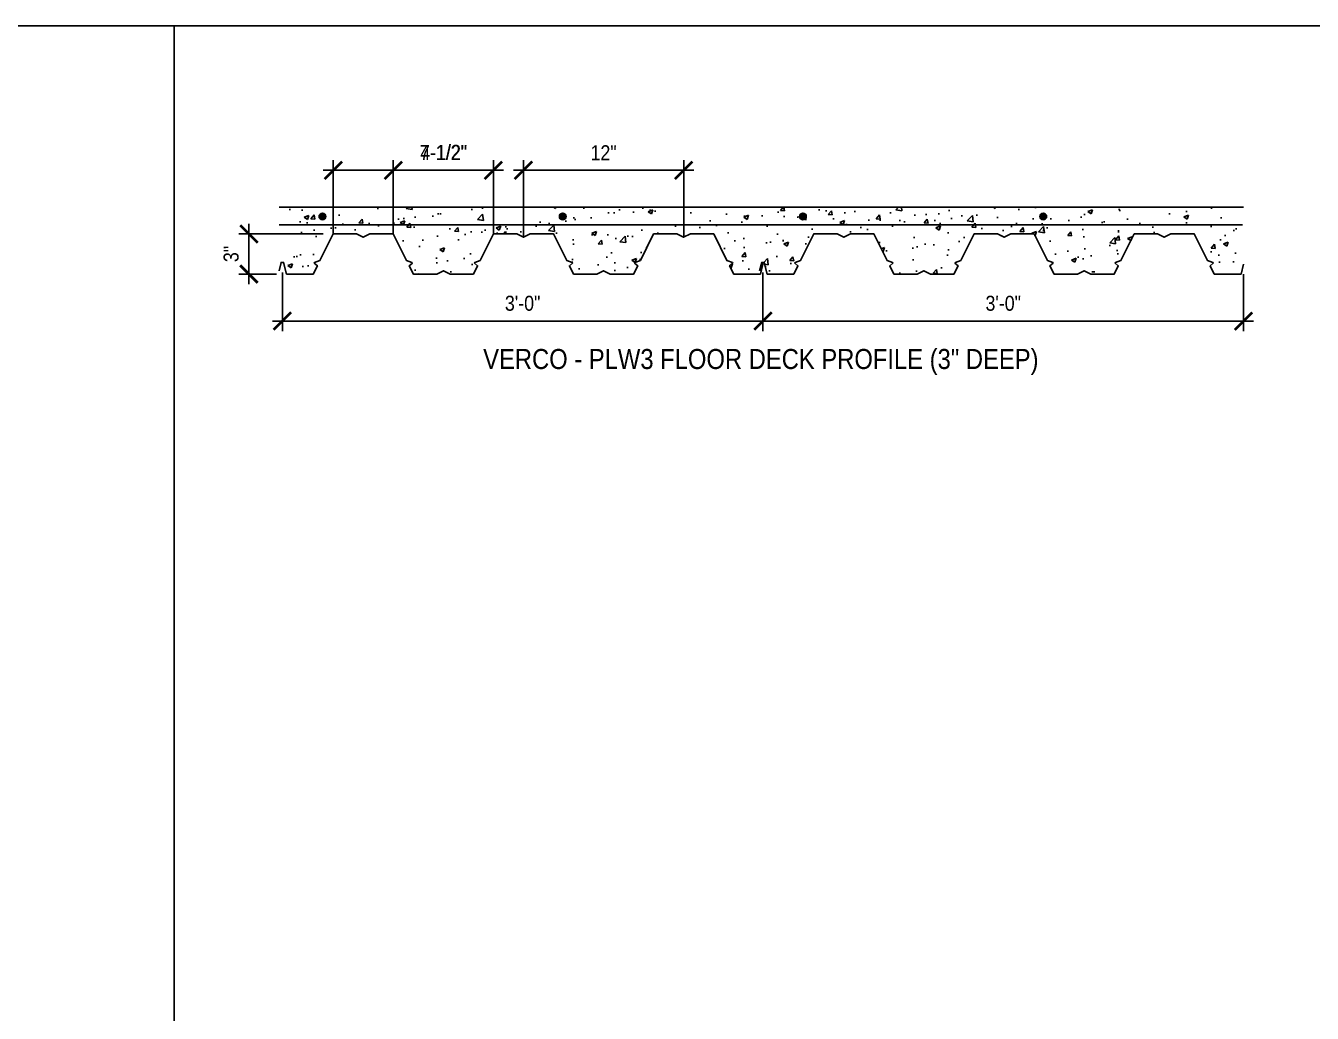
# Model space of a CAD drawing. Header units: inches. Extents: x -2661 to 42767, y -1222 to 9099.
# Drawn here: x 579.8 to 676.2, y 2013.6 to 2087.5 of the extents above; entities that cross this region are included whole.
import ezdxf
from ezdxf import colors
from ezdxf.entities.mleader import LeaderData, LeaderLine
from ezdxf.math import Vec2, Vec3

# ---------------------------------------------------------------- set-up
doc = ezdxf.new("R2010")
doc.units = ezdxf.units.IN
doc.header["$LTSCALE"] = 12
doc.header["$MEASUREMENT"] = 0
doc.header["$PDMODE"] = 3
doc.layers.get('0').update_dxf_attribs({"linetype": 'CONTINUOUS'})
doc.layers.get('DefPoints').update_dxf_attribs({"color": 251, "linetype": 'CONTINUOUS'})
doc.layers.add('DESIGNER COMMENTS', color=221, linetype='CONTINUOUS', plot=False)
doc.layers.add('S-ANNO-GRID-NONPLOT', color=251, linetype='CONTINUOUS', plot=False)
for name, color, linetype in [('S-ANNO-NOTE', 4, 'CONTINUOUS'), ('S-CONC', 4, 'CONTINUOUS'), ('S-REBAR', 7, 'CONTINUOUS'), ('S-STEEL', 4, 'CONTINUOUS')]:
    doc.layers.add(name, color=color, linetype=linetype)
doc.layers.add('S-HATCH2', color=2, linetype='CONTINUOUS', transparency=0.5)
doc.styles.add('Arial', font='arial.ttf', dxfattribs={"width": 0.85})
doc.dimstyles.new('DIM-12_Se', dxfattribs={"dimscale": 12, "dimtxt": 0.09375, "dimasz": 0.109375, "dimexe": 0.0625, "dimexo": 0.0625, "dimgap": 0.0625, "dimtad": 1, "dimdec": 4, "dimzin": 11, "dimdsep": 46, "dimlunit": 4, "dimtxsty": 'Arial', "dimblk": 'ARCHTICK', "dimcen": 0.125, "dimdle": 0.0625, "dimclrd": 256, "dimclre": 256, "dimclrt": 4, "dimadec": 0, "dimazin": 0, "dimtfac": 0.75, "dimtdec": 4, "dimtmove": 0, "dimatfit": 3, "dimfxl": 1, "dimfrac": 1, "dimtolj": 1, "dimtzin": 0, "dimarcsym": 0})

# ---------------------------------------------------------------- blocks, each defined once
blk = doc.blocks.new('Se_24x36_STARTERS_GRID')
for p, q in [((-372.836, 276), (-279.627, 276)), ((-279.627, -92), (-279.627, 276)), ((-279.627, 276), (-186.418, 276))]:
    blk.add_line(p, q)
blk = doc.blocks.new('_ARCHTICK')
at = {"color": 0, "linetype": 'ByBlock', "const_width": 0.15}
blk.add_lwpolyline([(-0.5, -0.5), (0.5, 0.5)], dxfattribs=at)
blk = doc.blocks.new('*D1851')
at = {"layer": 'DefPoints', "color": 0, "transparency": 16777216}
for p in [(596.535, 2071.948), (602.855, 2071.948), (599.355, 2068.948)]:
    blk.add_point(p, dxfattribs=at)
at = {"layer": 'DESIGNER COMMENTS', "lineweight": -2, "transparency": 16777216}
for p, q in [((596.535, 2068.198), (596.535, 2072.698)), ((602.105, 2071.948), (595.785, 2071.948)), ((598.605, 2068.948), (595.785, 2068.948))]:
    blk.add_line(p, q, dxfattribs=at)
at = {"layer": 'DESIGNER COMMENTS', "lineweight": -2, "transparency": 16777216, "xscale": 1.3125, "yscale": 1.3125, "zscale": 1.3125}
for p, rotation in [((596.535, 2071.948), 90), ((596.535, 2068.948), 270)]:
    blk.add_blockref('_ARCHTICK', p, dxfattribs=dict(at, rotation=rotation))
at = {"layer": 'DESIGNER COMMENTS', "color": 4, "transparency": 16777216, "insert": (595.21, 2070.448), "char_height": 1.125, "attachment_point": 5, "rotation": 90, "style": 'Arial'}
blk.add_mtext('\\A1;3"', dxfattribs=at)
blk = doc.blocks.new('*D1852')
at = {"layer": 'DefPoints', "color": 0, "transparency": 16777216}
for p in [(607.355, 2076.718), (602.855, 2071.198), (607.355, 2071.198)]:
    blk.add_point(p, dxfattribs=at)
at = {"layer": 'DESIGNER COMMENTS', "lineweight": -2, "transparency": 16777216}
for p, q in [((602.855, 2071.948), (602.855, 2077.468)), ((607.355, 2071.948), (607.355, 2077.468)), ((602.105, 2076.718), (607.355, 2076.718)), ((607.355, 2076.718), (613.607, 2076.718))]:
    blk.add_line(p, q, dxfattribs=at)
at = {"layer": 'DESIGNER COMMENTS', "lineweight": -2, "transparency": 16777216, "xscale": 1.3125, "yscale": 1.3125, "zscale": 1.3125, "rotation": 180}
blk.add_blockref('_ARCHTICK', (602.855, 2076.718), dxfattribs=at)
at = {"layer": 'DESIGNER COMMENTS', "lineweight": -2, "transparency": 16777216, "xscale": 1.3125, "yscale": 1.3125, "zscale": 1.3125}
blk.add_blockref('_ARCHTICK', (607.355, 2076.718), dxfattribs=at)
at = {"layer": 'DESIGNER COMMENTS', "color": 4, "transparency": 16777216, "insert": (611.137, 2078.05), "char_height": 1.125, "attachment_point": 5, "style": 'Arial'}
blk.add_mtext('\\A1;4-1/2"', dxfattribs=at)
blk = doc.blocks.new('*D1853')
at = {"layer": 'DefPoints', "color": 0, "transparency": 16777216}
for p in [(614.855, 2076.718), (607.355, 2071.198), (614.855, 2071.198)]:
    blk.add_point(p, dxfattribs=at)
at = {"layer": 'DESIGNER COMMENTS', "lineweight": -2, "transparency": 16777216}
for p, q in [((607.355, 2071.948), (607.355, 2077.468)), ((614.855, 2071.948), (614.855, 2077.468)), ((606.605, 2076.718), (615.605, 2076.718))]:
    blk.add_line(p, q, dxfattribs=at)
at = {"layer": 'DESIGNER COMMENTS', "lineweight": -2, "transparency": 16777216, "xscale": 1.3125, "yscale": 1.3125, "zscale": 1.3125, "rotation": 180}
blk.add_blockref('_ARCHTICK', (607.355, 2076.718), dxfattribs=at)
at = {"layer": 'DESIGNER COMMENTS', "lineweight": -2, "transparency": 16777216, "xscale": 1.3125, "yscale": 1.3125, "zscale": 1.3125}
blk.add_blockref('_ARCHTICK', (614.855, 2076.718), dxfattribs=at)
at = {"layer": 'DESIGNER COMMENTS', "color": 4, "transparency": 16777216, "insert": (611.105, 2078.05), "char_height": 1.125, "attachment_point": 5, "style": 'Arial'}
blk.add_mtext('\\A1;7-1/2"', dxfattribs=at)
blk = doc.blocks.new('*D1854')
at = {"layer": 'DefPoints', "color": 0, "transparency": 16777216}
for p in [(629.105, 2076.718), (617.105, 2070.948), (629.105, 2070.948)]:
    blk.add_point(p, dxfattribs=at)
at = {"layer": 'DESIGNER COMMENTS', "lineweight": -2, "transparency": 16777216}
for p, q in [((617.105, 2071.698), (617.105, 2077.468)), ((629.105, 2071.698), (629.105, 2077.468)), ((616.355, 2076.718), (629.855, 2076.718))]:
    blk.add_line(p, q, dxfattribs=at)
at = {"layer": 'DESIGNER COMMENTS', "lineweight": -2, "transparency": 16777216, "xscale": 1.3125, "yscale": 1.3125, "zscale": 1.3125, "rotation": 180}
blk.add_blockref('_ARCHTICK', (617.105, 2076.718), dxfattribs=at)
at = {"layer": 'DESIGNER COMMENTS', "lineweight": -2, "transparency": 16777216, "xscale": 1.3125, "yscale": 1.3125, "zscale": 1.3125}
blk.add_blockref('_ARCHTICK', (629.105, 2076.718), dxfattribs=at)
at = {"layer": 'DESIGNER COMMENTS', "color": 4, "transparency": 16777216, "insert": (623.105, 2078.033), "char_height": 1.125, "attachment_point": 5, "style": 'Arial'}
blk.add_mtext('\\A1;12"', dxfattribs=at)
blk = doc.blocks.new('*U285')
h = blk.add_hatch(color=256)
h.dxf.hatch_style = 1
h.paths.add_polyline_path([(0.25, 0, 1), (-0.25, 0, 1)])
at = {"color": 0}
blk.add_circle((0, 0), 0.25, dxfattribs=at)
blk = doc.blocks.new('*U1831')
at = {"layer": 'S-REBAR', "xscale": -1}
blk.add_blockref('*U285', (0, 0), dxfattribs=at)
blk = doc.blocks.new('*U1832')
at = {"layer": 'S-REBAR', "color": 0, "linetype": 'ByBlock', "lineweight": -2, "transparency": 16777216}
for p in [(0, 0), (18, 0), (36, 0), (54, 0)]:
    blk.add_blockref('*U1831', p, dxfattribs=at)
blk = doc.blocks.new('*D1872')
at = {"layer": 'DefPoints', "color": 0, "transparency": 16777216}
for p in [(599.042, 2069.823), (635.042, 2069.823), (635.042, 2065.427)]:
    blk.add_point(p, dxfattribs=at)
at = {"layer": 'DESIGNER COMMENTS', "lineweight": -2, "transparency": 16777216}
for p, q in [((599.042, 2069.073), (599.042, 2064.677)), ((635.042, 2069.073), (635.042, 2064.677)), ((598.292, 2065.427), (635.792, 2065.427))]:
    blk.add_line(p, q, dxfattribs=at)
at = {"layer": 'DESIGNER COMMENTS', "lineweight": -2, "transparency": 16777216, "xscale": 1.3125, "yscale": 1.3125, "zscale": 1.3125, "rotation": 180}
blk.add_blockref('_ARCHTICK', (599.042, 2065.427), dxfattribs=at)
at = {"layer": 'DESIGNER COMMENTS', "lineweight": -2, "transparency": 16777216, "xscale": 1.3125, "yscale": 1.3125, "zscale": 1.3125}
blk.add_blockref('_ARCHTICK', (635.042, 2065.427), dxfattribs=at)
at = {"layer": 'DESIGNER COMMENTS', "color": 4, "transparency": 16777216, "insert": (617.042, 2066.751), "char_height": 1.125, "attachment_point": 5, "style": 'Arial'}
blk.add_mtext('\\A1;3\'-0"', dxfattribs=at)
blk = doc.blocks.new('*D1873')
at = {"layer": 'DefPoints', "color": 0, "transparency": 16777216}
for p in [(635.042, 2069.823), (671.042, 2069.698), (671.042, 2065.427)]:
    blk.add_point(p, dxfattribs=at)
at = {"layer": 'DESIGNER COMMENTS', "lineweight": -2, "transparency": 16777216}
for p, q in [((635.042, 2069.073), (635.042, 2064.677)), ((671.042, 2068.948), (671.042, 2064.677)), ((634.292, 2065.427), (671.792, 2065.427))]:
    blk.add_line(p, q, dxfattribs=at)
at = {"layer": 'DESIGNER COMMENTS', "lineweight": -2, "transparency": 16777216, "xscale": 1.3125, "yscale": 1.3125, "zscale": 1.3125, "rotation": 180}
blk.add_blockref('_ARCHTICK', (635.042, 2065.427), dxfattribs=at)
at = {"layer": 'DESIGNER COMMENTS', "lineweight": -2, "transparency": 16777216, "xscale": 1.3125, "yscale": 1.3125, "zscale": 1.3125}
blk.add_blockref('_ARCHTICK', (671.042, 2065.427), dxfattribs=at)
at = {"layer": 'DESIGNER COMMENTS', "color": 4, "transparency": 16777216, "insert": (653.042, 2066.751), "char_height": 1.125, "attachment_point": 5, "style": 'Arial'}
blk.add_mtext('\\A1;3\'-0"', dxfattribs=at)

msp = doc.modelspace()

# ---------------------------------------------------------------- hatches: boundary and pattern name
at = {"layer": 'S-HATCH2'}
h = msp.add_hatch(dxfattribs=at)
h.set_pattern_fill('AR-CONC', color=256, scale=0.5, style=0)
h.set_pattern_definition([(50, (-789.3073, 2916.2928), (3.586301, -0.3137607), [0.375, -4.125]), (355, (-789.3073, 2916.293), (-0.693757, 3.760961), [0.3, -3.3]), (100.45144, (-789.0084, 2916.2667), (2.892544, 3.4472), [0.318701, -3.5057106]), (46.1842, (-789.3073, 2917.293), (5.336207, -0.827596), [0.5625, -6.1875]), (96.63564, (-788.8626, 2917.224), (4.67331, 4.870593), [0.478052, -5.258569]), (351.18416, (-789.307, 2917.293), (4.67331, 4.870593), [0.45, -4.95]), (21, (-788.8073, 2917.0428), (2.9845353, -2.0130945), [0.375, -4.125]), (326, (-788.8073, 2917.043), (1.216577, 3.62575), [0.3, -3.3]), (71.45144, (-788.5586, 2916.875), (4.201112, 1.612656), [0.318701, -3.5057106]), (37.5, (-789.3073, 2916.2928), (0.0607993, 1.6644693), [0, -3.26, 0, -3.35, 0, -3.3125]), (7.5, (-789.3073, 2916.2928), (1.3153477, 1.9720586), [0, -1.91, 0, -3.185, 0, -1.2625]), (327.5, (-790.4223, 2916.2928), (2.6691122, -0.1127744), [0, -1.25, 0, -3.9, 0, -5.175]), (317.5, (-790.9223, 2916.2928), (2.915931, 0.500525), [0, -1.625, 0, -2.59, 0, -3.675])])
h.paths.add_polyline_path([(638.8546, 2071.94765), (640.6046, 2071.94765), (641.1046, 2071.69765), (641.6046, 2071.94765), (643.3546, 2071.94765), (644.35002, 2069.95682), (644.75251, 2069.82265), (644.78154, 2069.76459), (644.5458, 2069.56526), (644.8546, 2068.94765), (646.6046, 2068.94765), (647.1046, 2069.19765), (647.6046, 2068.94765), (649.3546, 2068.94765), (649.6634, 2069.56526), (649.42766, 2069.76459), (649.45669, 2069.82265), (649.85918, 2069.95682), (650.8546, 2071.94765), (652.6046, 2071.94765), (653.1046, 2071.69765), (653.6046, 2071.94765), (655.3546, 2071.94765), (656.35002, 2069.95682), (656.75251, 2069.82265), (656.78154, 2069.76459), (656.5458, 2069.56526), (656.8546, 2068.94765), (658.6046, 2068.94765), (659.1046, 2069.19765), (659.6046, 2068.94765), (661.3546, 2068.94765), (661.6634, 2069.56526), (661.42766, 2069.76459), (661.45669, 2069.82265), (661.85918, 2069.95682), (662.8546, 2071.94765), (664.6046, 2071.94765), (665.1046, 2071.69765), (665.6046, 2071.94765), (667.3546, 2071.94765), (668.35002, 2069.95682), (668.75251, 2069.82265), (668.78154, 2069.76459), (668.5458, 2069.56526), (668.8546, 2068.94765), (670.8546, 2068.94765), (671.0421, 2069.69765), (671.0421, 2073.94765), (598.7921, 2073.94765), (598.7921, 2069.19765), (598.94835, 2069.82265), (599.13585, 2069.82265), (599.3546, 2068.94765), (601.3546, 2068.94765), (601.6634, 2069.56526), (601.42766, 2069.76459), (601.45669, 2069.82265), (601.85918, 2069.95682), (602.8546, 2071.94765), (604.6046, 2071.94765), (605.1046, 2071.69765), (605.6046, 2071.94765), (607.3546, 2071.94765), (608.35002, 2069.95682), (608.75251, 2069.82265), (608.78154, 2069.76459), (608.5458, 2069.56526), (608.8546, 2068.94765), (610.6046, 2068.94765), (611.1046, 2069.19765), (611.6046, 2068.94765), (613.3546, 2068.94765), (613.6634, 2069.56526), (613.42766, 2069.76459), (613.45669, 2069.82265), (613.85918, 2069.95682), (614.8546, 2071.94765), (616.6046, 2071.94765), (617.1046, 2071.69765), (617.6046, 2071.94765), (619.3546, 2071.94765), (620.35002, 2069.95682), (620.75251, 2069.82265), (620.78154, 2069.76459), (620.5458, 2069.56526), (620.8546, 2068.94765), (622.6046, 2068.94765), (623.1046, 2069.19765), (623.6046, 2068.94765), (625.3546, 2068.94765), (625.6634, 2069.56526), (625.42766, 2069.76459), (625.45669, 2069.82265), (625.85918, 2069.95682), (626.8546, 2071.94765), (628.6046, 2071.94765), (629.1046, 2071.69765), (629.6046, 2071.94765), (631.3546, 2071.94765), (632.35002, 2069.95682), (632.75251, 2069.82265), (632.78154, 2069.76459), (632.5458, 2069.56526), (632.8546, 2068.94765), (634.8546, 2068.94765), (635.0421, 2069.69765), (635.0421, 2069.82265), (635.13585, 2069.82265), (635.3546, 2068.94765), (637.3546, 2068.94765), (637.6634, 2069.56526), (637.42766, 2069.76459), (637.45669, 2069.82265), (637.85918, 2069.95682)])

# ---------------------------------------------------------------- linework, layer by layer
at = {"layer": 'S-CONC'}
msp.add_lwpolyline([(671.0421, 2073.94765), (598.7921, 2073.94765)], dxfattribs=at)
at = {"layer": 'S-REBAR'}
msp.add_lwpolyline([(670.9793, 2072.63515), (598.7921, 2072.63515)], dxfattribs=at)
at = {"layer": 'S-STEEL', "color": 5}
for points in [[(635.0421, 2069.69765), (634.8546, 2068.94765), (632.8546, 2068.94765), (632.5458, 2069.56526), (632.78154, 2069.76459), (632.75251, 2069.82265), (632.35002, 2069.95682), (631.3546, 2071.94765), (629.6046, 2071.94765), (629.1046, 2071.69765), (628.6046, 2071.94765), (626.8546, 2071.94765), (625.85918, 2069.95682), (625.45669, 2069.82265), (625.42766, 2069.76459), (625.6634, 2069.56526), (625.3546, 2068.94765), (623.6046, 2068.94765), (623.1046, 2069.19765), (622.6046, 2068.94765), (620.8546, 2068.94765), (620.5458, 2069.56526), (620.78154, 2069.76459), (620.75251, 2069.82265), (620.35002, 2069.95682), (619.3546, 2071.94765), (617.6046, 2071.94765), (617.1046, 2071.69765), (616.6046, 2071.94765), (614.8546, 2071.94765), (613.85918, 2069.95682), (613.45669, 2069.82265), (613.42766, 2069.76459), (613.6634, 2069.56526), (613.3546, 2068.94765), (611.6046, 2068.94765), (611.1046, 2069.19765), (610.6046, 2068.94765), (608.8546, 2068.94765), (608.5458, 2069.56526), (608.78154, 2069.76459), (608.75251, 2069.82265), (608.35002, 2069.95682), (607.3546, 2071.94765), (605.6046, 2071.94765), (605.1046, 2071.69765), (604.6046, 2071.94765), (602.8546, 2071.94765), (601.85918, 2069.95682), (601.45669, 2069.82265), (601.42766, 2069.76459), (601.6634, 2069.56526), (601.3546, 2068.94765), (599.3546, 2068.94765), (599.13585, 2069.82265), (598.94835, 2069.82265), (598.7921, 2069.19765)], [(671.0421, 2069.69765), (670.8546, 2068.94765), (668.8546, 2068.94765), (668.5458, 2069.56526), (668.78154, 2069.76459), (668.75251, 2069.82265), (668.35002, 2069.95682), (667.3546, 2071.94765), (665.6046, 2071.94765), (665.1046, 2071.69765), (664.6046, 2071.94765), (662.8546, 2071.94765), (661.85918, 2069.95682), (661.45669, 2069.82265), (661.42766, 2069.76459), (661.6634, 2069.56526), (661.3546, 2068.94765), (659.6046, 2068.94765), (659.1046, 2069.19765), (658.6046, 2068.94765), (656.8546, 2068.94765), (656.5458, 2069.56526), (656.78154, 2069.76459), (656.75251, 2069.82265), (656.35002, 2069.95682), (655.3546, 2071.94765), (653.6046, 2071.94765), (653.1046, 2071.69765), (652.6046, 2071.94765), (650.8546, 2071.94765), (649.85918, 2069.95682), (649.45669, 2069.82265), (649.42766, 2069.76459), (649.6634, 2069.56526), (649.3546, 2068.94765), (647.6046, 2068.94765), (647.1046, 2069.19765), (646.6046, 2068.94765), (644.8546, 2068.94765), (644.5458, 2069.56526), (644.78154, 2069.76459), (644.75251, 2069.82265), (644.35002, 2069.95682), (643.3546, 2071.94765), (641.6046, 2071.94765), (641.1046, 2071.69765), (640.6046, 2071.94765), (638.8546, 2071.94765), (637.85918, 2069.95682), (637.45669, 2069.82265), (637.42766, 2069.76459), (637.6634, 2069.56526), (637.3546, 2068.94765), (635.3546, 2068.94765), (635.13585, 2069.82265), (634.94835, 2069.82265), (634.7921, 2069.19765)]]:
    msp.add_lwpolyline(points, dxfattribs=at)

# ---------------------------------------------------------------- block references
at = {"layer": 'S-ANNO-GRID-NONPLOT'}
msp.add_blockref('Se_24x36_STARTERS_GRID', (870.57281, 1811.54657), dxfattribs=at)
at = {"layer": 'S-REBAR'}
msp.add_blockref('*U1832', (602.0424, 2073.26015), dxfattribs=at)

# ---------------------------------------------------------------- texts
at = {"layer": 'DESIGNER COMMENTS', "insert": (634.88585, 2062.35879), "char_height": 1.5, "attachment_point": 5, "style": 'Arial'}
msp.add_mtext('VERCO - PLW3 FLOOR DECK PROFILE (3" DEEP)', dxfattribs=at)

# ---------------------------------------------------------------- dimensions: what is measured, and where the dimension line sits
at = {"layer": 'DESIGNER COMMENTS'}
for base, p1, p2, text, picture, middle in [((607.3546, 2076.71837), (602.8546, 2071.19765), (607.3546, 2071.19765), '4-1/2"', '*D1852', (611.13685, 2078.05006)), ((614.8546, 2076.71837), (607.3546, 2071.19765), (614.8546, 2071.19765), '7-1/2"', '*D1853', (611.1046, 2078.05006)), ((629.1046, 2076.71837), (617.1046, 2070.94765), (629.1046, 2070.94765), '12"', '*D1854', (623.1046, 2078.03318))]:
    dim = msp.add_linear_dim(base=base, p1=p1, p2=p2, text=text, dimstyle='DIM-12_Se', dxfattribs=at)
    dim.commit()
    dim.dimension.update_dxf_attribs({"geometry": picture, "text_midpoint": middle})
dim = msp.add_linear_dim(base=(596.53467, 2071.94765), p1=(599.3546, 2068.94765), p2=(602.8546, 2071.94765), angle=90, dimstyle='DIM-12_Se', dxfattribs=at)
dim.commit()
dim.dimension.update_dxf_attribs({"geometry": '*D1851', "text_midpoint": (596.53467, 2070.44765), "dimtype": 160})
for base, p1, p2, picture, middle in [((635.0421, 2065.42656), (599.0421, 2069.82265), (635.0421, 2069.82265), '*D1872', (617.0421, 2066.75133)), ((671.0421, 2065.42656), (635.0421, 2069.82265), (671.0421, 2069.69765), '*D1873', (653.0421, 2066.75133))]:
    dim = msp.add_linear_dim(base=base, p1=p1, p2=p2, dimstyle='DIM-12_Se', dxfattribs=at)
    dim.commit()
    dim.dimension.update_dxf_attribs({"geometry": picture, "text_midpoint": middle})

# ---------------------------------------------------------------- leaders
at = {"layer": 'S-ANNO-NOTE'}
ml = msp.add_multileader_mtext('Standard', dxfattribs=at)
ml.set_content('\\A1;{\\C4;1\\H0.7x;\\S3#4;\\H1.42857x;"x FULL DEPTH LSL LEDGER w/ LAYER OF BITUTHENE w/ (2) \\H0.7x;\\S5#8;\\H1.4286x;"%%C  ANCHOR BOLTS @8"O.C. (6" EMBED.)}', color=256, style='Arial')
ml.set_leader_properties(color=2)
ml.build(insert=Vec2(0, 0))
ml.multileader.update_dxf_attribs({"dogleg_length": 0.36, "arrow_head_size": 1.3125, "scale": 12})
ctx = ml.context
ctx.base_point, ctx.scale, ctx.char_height, ctx.arrow_head_size, ctx.landing_gap_size, ctx.plane_origin = Vec3(791.46528, 2028.16241), 12, 1.125, 1.3125, 0.75, Vec3(863.48252, 2323.5897)
ctx.text_align_type = 2
notes = []
notes.append((ctx, [(0, (1, 1, 0), (818.6192, 2028.16241), (-1, 0), 1.5, [(0, [(831.73012, 2041.27333)], 0, [])])]))
ctx.mtext.insert, ctx.mtext.width, ctx.mtext.alignment, ctx.mtext.flow_direction = Vec3(816.3692, 2028.89029), 24.2410025, 3, 5
ml = msp.add_multileader_mtext('Standard', dxfattribs=at)
ml.set_content('\\A1;JOIST PER PLAN w/ HANGER PER SCHEDULE', color=4, style='Arial')
ml.set_leader_properties(color=2)
ml.build(insert=Vec2(0, 0))
ml.multileader.update_dxf_attribs({"dogleg_length": 0.36, "arrow_head_size": 1.3125, "scale": 12})
ctx = ml.context
ctx.base_point, ctx.scale, ctx.char_height, ctx.arrow_head_size, ctx.landing_gap_size, ctx.plane_origin = Vec3(798.65859, 2035.02322), 12, 1.125, 1.3125, 1.08, Vec3(859.69758, 2331.7343)
ctx.text_align_type = 2
notes.append((ctx, [(0, (1, 1, 0), (818.6192, 2035.02322), (-1, 0), 1.5, [(0, [(824.86932, 2041.27333)], 0, [])])]))
ctx.mtext.insert, ctx.mtext.width, ctx.mtext.alignment, ctx.mtext.flow_direction = Vec3(816.0392, 2035.59531), 18.2336881, 3, 5
for ctx, leaders in notes:
    for number, flags, end, landing, length, lines in leaders:
        leader = LeaderData()
        leader.index, (leader.has_last_leader_line, leader.has_dogleg_vector, leader.attachment_direction) = number, flags
        leader.last_leader_point, leader.dogleg_vector, leader.dogleg_length = Vec3(end), Vec3(landing), length
        for number, points, colour, breaks in lines:
            line = LeaderLine()
            line.index, line.vertices, line.color, line.breaks = number, Vec3.list(points), colors.encode_raw_color(colour), breaks
            leader.lines.append(line)
        ctx.leaders.append(leader)

doc.saveas('drawing.dxf')
